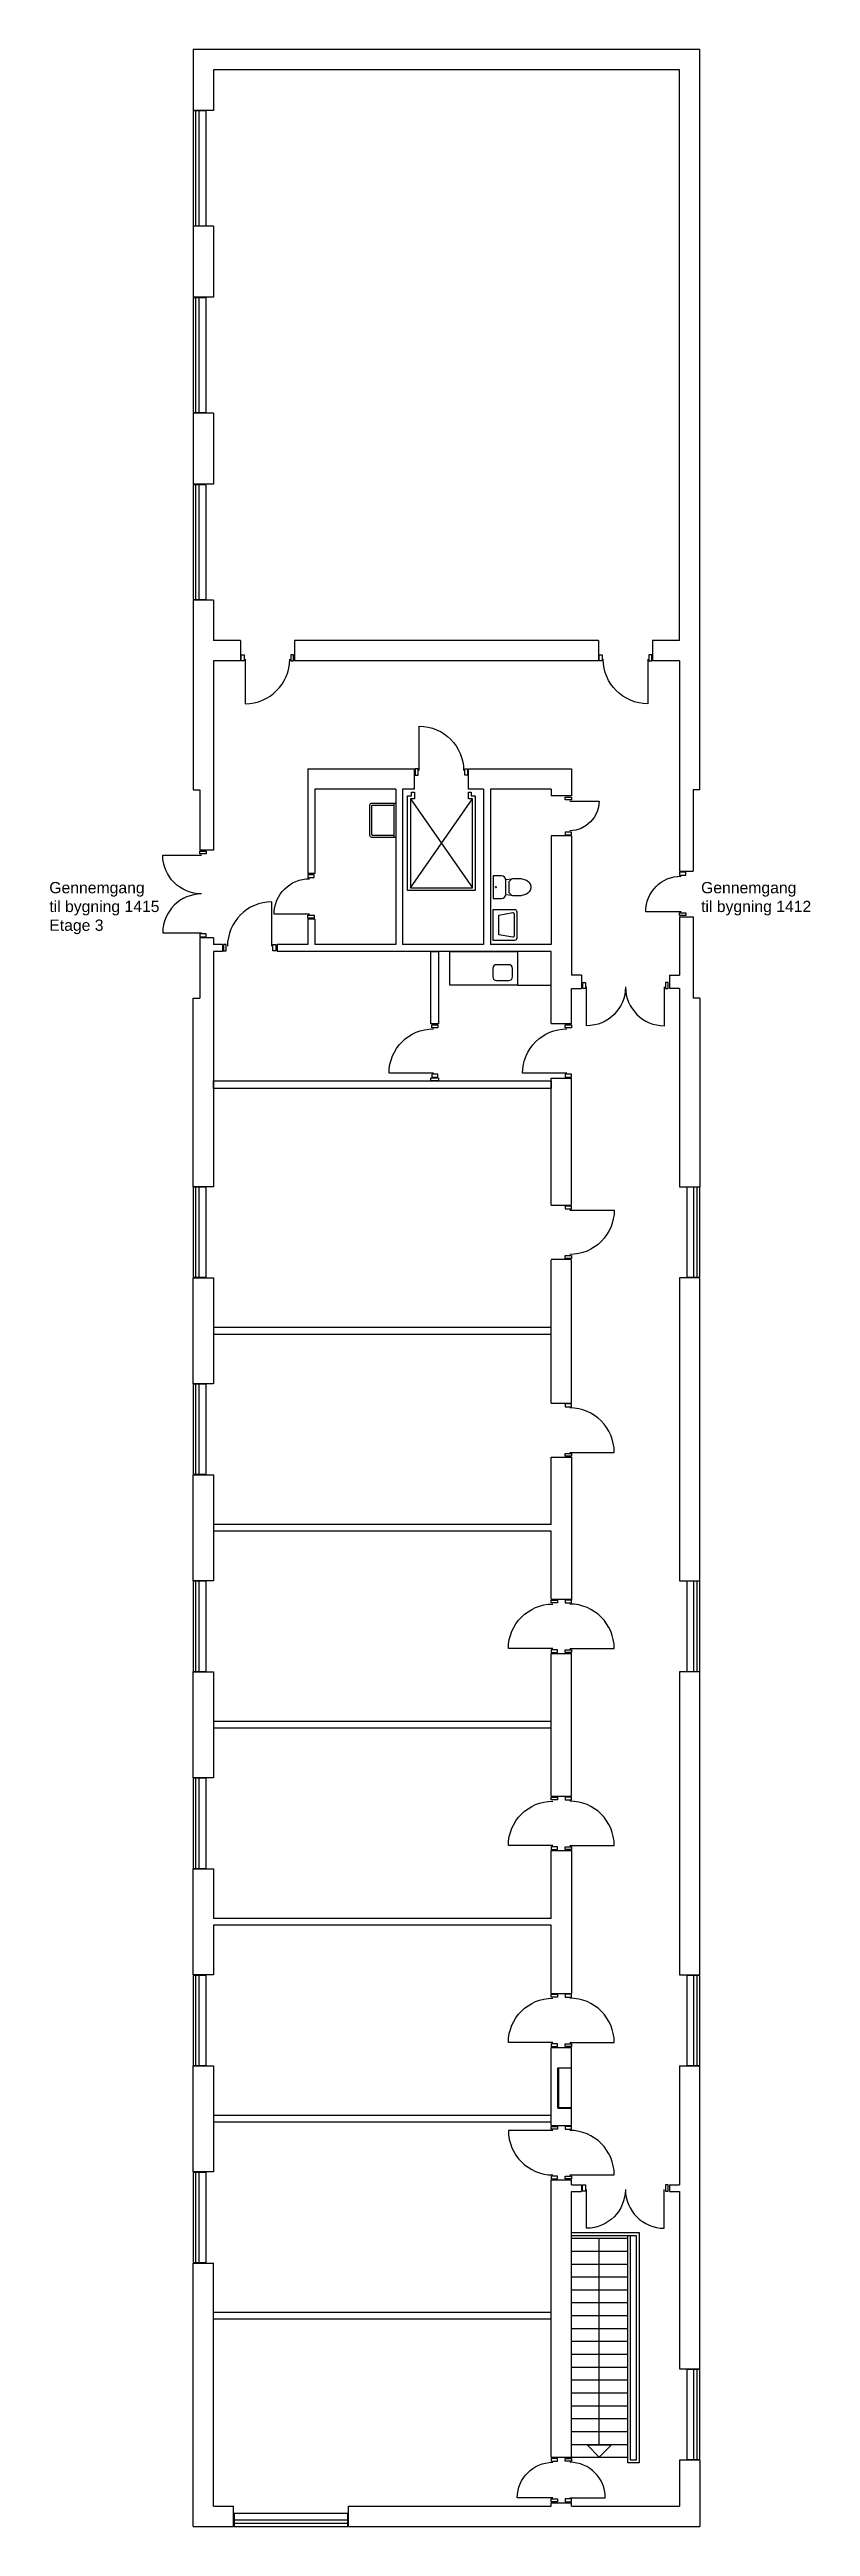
# Model space of a CAD drawing. Header units: millimetres. Extents: x -139124688 to -139111172, y 257862386 to 257906386.
import ezdxf

# ---------------------------------------------------------------- set-up
doc = ezdxf.new("R2010")
doc.units = ezdxf.units.MM
doc.header["$LTSCALE"] = 100
for name, color, linetype in [('A10--T', 1, 'Continuous'), ('A21----', 3, 'Continuous'), ('a22--l-', 1, 'Continuous'), ('A22--U-', 1, 'Continuous'), ('A24----', 1, 'Continuous'), ('A314-S-', 8, 'Continuous'), ('A321---', 1, 'Continuous'), ('A59----', 2, 'Continuous'), ('A66----', 161, 'Continuous'), ('A79-F--', 8, 'Continuous'), ('A89--Y-', 12, 'Continuous')]:
    doc.layers.add(name, color=color, linetype=linetype)
doc.styles.add('ARIAL', font='arial.ttf')

# ---------------------------------------------------------------- blocks, each defined once
blk = doc.blocks.new('PIL')
for p, q in [((0, 0), (-212.1320343559637, -212.1320343559637)), ((0, 7.276e-12), (212.1320343559637, -212.1320343559564)), ((-212.1320343559637, -212.1320343559637), (212.1320343559746, -212.1320343559637))]:
    blk.add_line(p, q)
blk = doc.blocks.new('HV')
for points in [[(-235, -470, -0.4142135623730951), (-275, -430), (-275, -50), (275, -50), (275, -430, -0.4142135623730951), (235, -470)], [(-200.9562515292782, -420, -0.4689210488120354), (-220.6218916289799, -396.3582147963461), (-175, -150), (175, -150), (220.6218916289799, -396.3582147963461, -0.4689210488120356), (200.9562515292782, -420)]]:
    blk.add_lwpolyline(points, format="xyb", close=True)
blk = doc.blocks.new('TOI')
blk.add_lwpolyline([(-200, -200, 0.4142135623730951), (-125, -275), (125, -275, 0.4142135623730951), (200, -200), (200, -50), (-200, -50)], format="xyb", close=True)
blk.add_lwpolyline([(-132.2446960051893, -274.6492758400746), (-141.9837119652075, -375.0000000091859, 0.0557223020200318), (-149.9999999974971, -446.7073538793193), (-150, -500, 0.067325895239371), (-137.8636622487393, -589.7227315415512, 0.0797058162322264), (-106.0660171779746, -659.4284078790515, 0.1071248465941432), (-53.87955436162883, -710.0635837497539, 0.1401255773500056), (0, -725.4658166501031, 0.1401255773500056), (53.87955436162883, -710.0635837497539, 0.107124846594143), (106.0660171779746, -659.4284078790515, 0.0797058162323701), (137.8636622487684, -589.7227315414348, 0.0673258952392976), (150, -500), (150, -446.7073538793193, 0.0557223020191417), (141.9837119679651, -375.00000001031), (132.2446959978188, -274.6492758227178)], format="xyb")
blk.add_lwpolyline([(141.9837119581352, -375), (94.29769421648234, -325), (-94.29769421202946, -325), (-141.9837119589502, -375)])
at = {"const_width": 19.75}
blk.add_lwpolyline([(-10.125, -96.95899457277847, 1), (10.125, -96.95899457277847, 1)], format="xyb", close=True, dxfattribs=at)
blk = doc.blocks.new('RENGVASK')
blk.add_line((-305, -35), (305, -35))
blk.add_lwpolyline([(300, 0, -0.4142135623730951), (305, -5), (305, -425, -0.4142135623730951), (270, -460), (-270, -460, -0.4142135623730951), (-305, -425), (-305, -5, -0.4142135623730951), (-300, 0)], format="xyb", close=True)
blk.add_lwpolyline([(260, -35, -0.4142135623730951), (270, -45), (270, -415, -0.4142135623730951), (260, -425), (-260, -425, -0.4142135623730951), (-270, -415), (-270, -45, -0.4142135623730951), (-260, -35)], format="xyb")
blk = doc.blocks.new('V162')
for p, q in [((1610, 110), (9.999999999998181, 110)), ((1610, 50), (9.999999999998181, 50))]:
    blk.add_line(p, q)
blk.add_lwpolyline([(1610.000000000007, 7.276e-12), (1610, 230), (9.999999999998181, 230), (9.999999999998181, -7.276e-12)], close=True)
blk = doc.blocks.new('V206')
for p, q in [((2050.000000000007, 109.9999999999854), (10, 110)), ((2050.000000000007, 49.99999999998545), (10, 50))]:
    blk.add_line(p, q)
blk.add_lwpolyline([(2050.000000000015, -1.09139e-11), (2050.000000000007, 229.9999999999818), (10, 229.9999999999964), (10, -1.09139e-11)], close=True)
blk = doc.blocks.new('D96V')
for points in [[(15, 109.9999999999964), (65, 109.9999999999964), (65, -3.638e-12), (15, -3.638e-12)], [(945, -3.638e-12), (945, 109.9999999999964), (895, 109.9999999999964), (895, -3.638e-12)]]:
    blk.add_lwpolyline(points, close=True)
blk.add_lwpolyline([(85.00000000000364, 29.99999999999636), (85.00000000000364, -760.0000000000036, 0.4142135623730951), (875.0000000000036, 29.99999999999636)], format="xyb")
blk = doc.blocks.new('D71H')
for points in [[(-640, 110.0424046834014), (-690, 110.0424046834014), (-690, 0.0424046834014007), (-640, 0.0424046834014007)], [(-20.00000000000728, 0.0424046834014007), (-70.00000000000728, 0.0424046834014007), (-70.00000000000728, 110.0424046834014), (-20.00000000000728, 110.0424046834014)]]:
    blk.add_lwpolyline(points, close=True)
blk.add_lwpolyline([(-90, 28.39798818088457), (-90, -491.6020118191154, -0.410250066279564), (-620, 28.39798818088457)], format="xyb")
blk = doc.blocks.new('D96H')
for points in [[(-945, 110), (-895, 110), (-895, 0), (-945, 0)], [(-15, 0), (-15, 110), (-65, 110), (-65, 0)]]:
    blk.add_lwpolyline(points, close=True)
blk.add_lwpolyline([(-85, 30), (-85, -760, -0.4142135623730951), (-875, 30)], format="xyb")
blk = doc.blocks.new('D81H')
for points in [[(-790, 0.0424046834014007), (-740, 0.0424046834014007), (-740, 110.0424046834014), (-790, 110.0424046834014)], [(-70, 110.0424046834014), (-20, 110.0424046834014), (-20, 0.0424046834014007), (-70, 0.0424046834014007)]]:
    blk.add_lwpolyline(points, close=True)
blk.add_lwpolyline([(-90, 28.39798818088457), (-90, -601.6020118191154, -0.4142135623730951), (-720, 28.39798818088457)], format="xyb")
blk = doc.blocks.new('D81V')
for points in [[(20, 110.0424046833941), (20, 0.0424046833941247), (70, 0.0424046833941247), (70, 110.0424046833941)], [(790, 0.0424046833941247), (740, 0.0424046833941247), (740, 110.0424046833941), (790, 110.0424046833941)]]:
    blk.add_lwpolyline(points, close=True)
blk.add_lwpolyline([(90, 28.39798818089184), (90, -601.6020118191082, 0.4142135623730951), (720, 28.39798818089184, 0.4142135623730951)], format="xyb")
blk = doc.blocks.new('DD156')
for points in [[(20, 110), (70, 110), (70, 0), (20, 0)], [(1540, 0), (1540, 110), (1490, 110), (1490, 0)]]:
    blk.add_lwpolyline(points, close=True)
for points in [[(779.9999999999964, 30, -0.4142135623730951), (89.99999999999363, -660.0000000000036), (89.99999999999363, 30)], [(779.9999999999973, 30, 0.4142135623730951), (1470, -660.0000000000036), (1470, 30)]]:
    blk.add_lwpolyline(points, format="xyb")

msp = doc.modelspace()

# ---------------------------------------------------------------- linework, layer by layer
at = {"layer": 'A21----'}
for p, q in [((-139113137.2756885, 257906386.1782944), (-139122137.2756885, 257906386.1782944)), ((-139122137.2756885, 257906386.1782944), (-139122137.2756885, 257905306.1782944)), ((-139121777.2756885, 257906026.1782944), (-139121777.2756885, 257905306.1782944)), ((-139113497.2756885, 257906026.1782944), (-139121777.2756885, 257906026.1782944)), ((-139113497.2756885, 257895886.1782944), (-139113497.2756885, 257906026.1782944)), ((-139113137.2756885, 257893236.1782944), (-139113137.2756885, 257906386.1782944)), ((-139121777.2756885, 257905306.1782944), (-139122137.2756885, 257905306.1782944)), ((-139122137.2756885, 257903246.1782944), (-139122137.2756885, 257901986.1782944)), ((-139121777.2756885, 257903246.1782944), (-139122137.2756885, 257903246.1782944)), ((-139121777.2756885, 257903246.1782944), (-139121777.2756885, 257901986.1782944)), ((-139121777.2756885, 257901986.1782944), (-139122137.2756885, 257901986.1782944)), ((-139122137.2756885, 257899926.1782944), (-139122137.2756885, 257898666.1782944)), ((-139121777.2756885, 257899926.1782944), (-139122137.2756885, 257899926.1782944)), ((-139121777.2756885, 257899926.1782944), (-139121777.2756885, 257898666.1782944)), ((-139121777.2756885, 257898666.1782944), (-139122137.2756885, 257898666.1782944)), ((-139122137.2756885, 257896606.1782944), (-139122137.2756885, 257893236.1782944)), ((-139121777.2756885, 257896606.1782944), (-139122137.2756885, 257896606.1782944)), ((-139121777.2756885, 257896606.1782944), (-139121777.2756885, 257895886.1782944)), ((-139121777.2756885, 257895526.1782944), (-139121777.2756885, 257892166.1782944)), ((-139113497.2756885, 257895526.1782944), (-139113497.2756885, 257891791.1782944)), ((-139122137.2756885, 257893236.1782944), (-139122017.2756885, 257893236.1782944)), ((-139122017.2756885, 257893236.1782944), (-139122017.2756885, 257892166.1782944)), ((-139113137.2756885, 257893236.1782944), (-139113257.2756885, 257893236.1782944)), ((-139113257.2756885, 257893236.1782944), (-139113257.2756885, 257891791.1782944)), ((-139121777.2756885, 257892166.1782944), (-139122017.2756885, 257892166.1782944)), ((-139113497.2756885, 257891791.1782944), (-139113257.2756885, 257891791.1782944)), ((-139122017.2756885, 257890606.1782944), (-139122017.2756885, 257889536.1782944)), ((-139121777.2756885, 257890606.1782944), (-139122017.2756885, 257890606.1782944)), ((-139121777.2756885, 257890606.1782944), (-139121777.2756885, 257890486.1782944)), ((-139113497.2756885, 257890981.1782944), (-139113257.2756885, 257890981.1782944)), ((-139113497.2756885, 257890981.1782944), (-139113497.2756885, 257889944.5892588)), ((-139113257.2756885, 257890981.1782944), (-139113257.2756885, 257889536.1782944)), ((-139121617.2756885, 257890486.1782944), (-139121777.2756885, 257890486.1782944)), ((-139121777.2756885, 257890366.1782944), (-139121777.2756885, 257886186.1782944)), ((-139121617.2756885, 257890366.1782944), (-139121777.2756885, 257890366.1782944)), ((-139121617.2756885, 257890486.1782944), (-139121617.2756885, 257890366.1782944)), ((-139122137.2756885, 257889536.1782944), (-139122017.2756885, 257889536.1782944)), ((-139122137.2756885, 257886186.1782944), (-139122137.2756885, 257889536.1782944)), ((-139113497.2756885, 257889704.5892588), (-139113497.2756885, 257886186.1782944)), ((-139113137.2756885, 257889536.1782944), (-139113257.2756885, 257889536.1782944)), ((-139113137.2756885, 257889536.1782944), (-139113137.2756885, 257886186.1782944)), ((-139121777.2756885, 257886186.1782944), (-139122137.2756885, 257886186.1782944)), ((-139113497.2756885, 257886186.1782944), (-139113137.2756885, 257886186.1782944)), ((-139122137.2756885, 257882686.1782944), (-139122137.2756885, 257884566.1782944)), ((-139122137.2756885, 257884566.1782944), (-139121777.2756885, 257884566.1782944)), ((-139121777.2756885, 257884566.1782944), (-139121777.2756885, 257882686.1782944)), ((-139121777.2756885, 257882686.1782944), (-139122137.2756885, 257882686.1782944)), ((-139122137.2756885, 257879186.1782944), (-139122137.2756885, 257881066.1782944)), ((-139122137.2756885, 257881066.1782944), (-139121777.2756885, 257881066.1782944)), ((-139121777.2756885, 257881066.1782944), (-139121777.2756885, 257879186.1782944)), ((-139121777.2756885, 257879186.1782944), (-139122137.2756885, 257879186.1782944)), ((-139122137.2756885, 257875686.1782944), (-139122137.2756885, 257877566.1782944)), ((-139122137.2756885, 257877566.1782944), (-139121777.2756885, 257877566.1782944)), ((-139121777.2756885, 257877566.1782944), (-139121777.2756885, 257875686.1782944)), ((-139113137.2756885, 257877566.1782944), (-139113497.2756885, 257877566.1782944)), ((-139113497.2756885, 257877566.1782944), (-139113497.2756885, 257872186.1782944)), ((-139113137.2756885, 257872186.1782944), (-139113137.2756885, 257877566.1782944)), ((-139121777.2756885, 257875686.1782944), (-139122137.2756885, 257875686.1782944)), ((-139122137.2756885, 257872186.1782944), (-139122137.2756885, 257874066.1782944)), ((-139122137.2756885, 257874066.1782944), (-139121777.2756885, 257874066.1782944)), ((-139121777.2756885, 257874066.1782944), (-139121777.2756885, 257873186.1782944)), ((-139121777.2756885, 257873066.1782944), (-139121777.2756885, 257872186.1782944)), ((-139121777.2756885, 257872186.1782944), (-139122137.2756885, 257872186.1782944)), ((-139113497.2756885, 257872186.1782944), (-139113137.2756885, 257872186.1782944)), ((-139113497.2756885, 257872186.1782944), (-139113497.2756885, 257872186.1782944)), ((-139122137.2756885, 257870566.1782944), (-139121777.2756885, 257870566.1782944)), ((-139122137.2756885, 257868686.1782944), (-139122137.2756885, 257870566.1782944)), ((-139121777.2756885, 257870566.1782944), (-139121777.2756885, 257868686.1782944)), ((-139113497.2756885, 257870566.1782944), (-139113497.2756885, 257868456.1782944)), ((-139113497.2756885, 257870566.1782944), (-139113137.2756885, 257870566.1782944)), ((-139113137.2756885, 257865186.1782944), (-139113137.2756885, 257870566.1782944)), ((-139121777.2756885, 257868686.1782944), (-139122137.2756885, 257868686.1782944)), ((-139113497.2756885, 257868336.1782944), (-139113497.2756885, 257865186.1782944)), ((-139122137.2756885, 257867066.1782944), (-139121777.2756885, 257867066.1782944)), ((-139122137.2756885, 257862386.1782944), (-139122137.2756885, 257867066.1782944)), ((-139121777.2756885, 257862746.1782944), (-139121777.2756885, 257867066.1782944)), ((-139113497.2756885, 257865186.1782944), (-139113137.2756885, 257865186.1782944)), ((-139113497.2756885, 257865186.1782944), (-139113497.2756885, 257865186.1782944)), ((-139113497.2756885, 257863566.1782944), (-139113497.2756885, 257862746.1782944)), ((-139113137.2756885, 257863566.1782944), (-139113497.2756885, 257863566.1782944)), ((-139113137.2756885, 257863566.1782944), (-139113137.2756885, 257862386.1782944)), ((-139121777.2756885, 257862746.1782944), (-139121417.2756885, 257862746.1782944)), ((-139121417.2756885, 257862386.1782944), (-139121417.2756885, 257862746.1782944)), ((-139119377.2756885, 257862386.1782944), (-139119377.2756885, 257862746.1782944)), ((-139119377.2756885, 257862746.1782944), (-139115777.2756885, 257862746.1782944)), ((-139115417.2756885, 257862746.1782944), (-139113497.2756885, 257862746.1782944)), ((-139122137.2756885, 257862386.1782944), (-139121417.2756885, 257862386.1782944)), ((-139119377.2756885, 257862386.1782944), (-139113137.2756885, 257862386.1782944))]:
    msp.add_line(p, q, dxfattribs=at)
msp.add_lwpolyline([(-139113497.2756885, 257879186.1782944), (-139113137.2756885, 257879186.1782944), (-139113137.2756885, 257884566.1782944), (-139113497.2756885, 257884566.1782944), (-139113497.2756885, 257879186.1782944)], close=True, dxfattribs=at)
at = {"layer": 'a22--l-'}
for points in [[(-139117912.2756885, 257889079.6032944), (-139117912.2756885, 257890366.1782944), (-139117777.2756885, 257890366.1782944), (-139117777.2756885, 257889079.6032944)], [(-139117777.2756885, 257889079.6032944), (-139117912.2756885, 257889079.6032944)], [(-139117777.2756885, 257888111.9282944), (-139117777.2756885, 257888066.1782944), (-139117912.2756885, 257888066.1782944), (-139117912.2756885, 257888111.9282944)], [(-139117777.2756885, 257888111.9282944), (-139117912.2756885, 257888111.9282944)]]:
    msp.add_lwpolyline(points, dxfattribs=at)
for points in [[(-139115777.2756885, 257887931.1782944), (-139121777.2756885, 257887931.1782944), (-139121777.2756885, 257888066.1782944), (-139115777.2756885, 257888066.1782944)], [(-139121777.2756885, 257883686.1782944), (-139121777.2756885, 257883566.1782944), (-139115777.2756885, 257883566.1782944), (-139115777.2756885, 257883686.1782944)]]:
    msp.add_lwpolyline(points, close=True, dxfattribs=at)
at = {"layer": 'A22--U-'}
for p, q in [((-139121297.2756885, 257895886.1782944), (-139121777.2756885, 257895886.1782944)), ((-139121297.2756885, 257895886.1782944), (-139121297.2756885, 257895526.1782944)), ((-139114937.2756885, 257895886.1782944), (-139120337.2756885, 257895886.1782944)), ((-139120337.2756885, 257895886.1782944), (-139120337.2756885, 257895526.1782944)), ((-139114937.2756885, 257895886.1782944), (-139114937.2756885, 257895526.1782944)), ((-139113497.2756885, 257895886.1782944), (-139113977.2756885, 257895886.1782944)), ((-139113977.2756885, 257895886.1782944), (-139113977.2756885, 257895526.1782944)), ((-139121297.2756885, 257895526.1782944), (-139121777.2756885, 257895526.1782944)), ((-139114937.2756885, 257895526.1782944), (-139120337.2756885, 257895526.1782944)), ((-139113497.2756885, 257895526.1782944), (-139113977.2756885, 257895526.1782944)), ((-139120097.2756885, 257893606.1782944), (-139120097.2756885, 257891747.5425551)), ((-139120097.2756885, 257893606.1782944), (-139118207.2756885, 257893606.1782944)), ((-139119977.2756885, 257893246.1782944), (-139119977.2756885, 257891747.5425551)), ((-139118537.2756885, 257893246.1782944), (-139119977.2756885, 257893246.1782944)), ((-139118537.2756885, 257893246.1782944), (-139118537.2756885, 257890486.1782944)), ((-139118417.2756885, 257893246.1782944), (-139118417.2756885, 257890486.1782944)), ((-139118207.2756885, 257893246.1782944), (-139118417.2756885, 257893246.1782944)), ((-139118207.2756885, 257893246.1782944), (-139118207.2756885, 257893606.1782944)), ((-139117247.2756885, 257893606.1782944), (-139115417.2756885, 257893606.1782944)), ((-139117247.2756885, 257893246.1782944), (-139117247.2756885, 257893606.1782944)), ((-139116977.2756885, 257893246.1782944), (-139117247.2756885, 257893246.1782944)), ((-139116977.2756885, 257893246.1782944), (-139116977.2756885, 257890486.1782944)), ((-139115777.2756885, 257893246.1782944), (-139116857.2756885, 257893246.1782944)), ((-139116857.2756885, 257893246.1782944), (-139116857.2756885, 257890486.1782945)), ((-139115777.2756885, 257893246.1782944), (-139115777.2756885, 257893126.1782944)), ((-139115417.2756885, 257893606.1782944), (-139115417.2756885, 257893126.1782944)), ((-139115417.2756885, 257893126.1782944), (-139115777.2756885, 257893126.1782944)), ((-139115777.2756885, 257892416.1782944), (-139115777.2756885, 257890486.1782944)), ((-139115417.2756885, 257892416.1782944), (-139115777.2756885, 257892416.1782944)), ((-139115417.2756885, 257892416.1782944), (-139115417.2756885, 257889944.5892588)), ((-139119977.2756885, 257891747.5425551), (-139120097.2756885, 257891747.5425551)), ((-139119977.2756885, 257890937.5425551), (-139120097.2756885, 257890937.5425551)), ((-139120097.2756885, 257890937.5425551), (-139120097.2756885, 257890486.1782944)), ((-139119977.2756885, 257890937.5425551), (-139119977.2756885, 257890486.1782944)), ((-139120097.2756885, 257890486.1782944), (-139120647.2756885, 257890486.1782944)), ((-139120647.2756885, 257890486.1782944), (-139120647.2756885, 257890366.1782944)), ((-139115777.2756885, 257890366.1782944), (-139120647.2756885, 257890366.1782944)), ((-139118537.2756885, 257890486.1782944), (-139119977.2756885, 257890486.1782944)), ((-139116977.2756885, 257890486.1782944), (-139118417.2756885, 257890486.1782944)), ((-139115777.2756885, 257890486.1782944), (-139116857.2756885, 257890486.1782944)), ((-139115777.2756885, 257889086.1782944), (-139115777.2756885, 257890366.1782944)), ((-139115237.2756885, 257889944.5892588), (-139115417.2756885, 257889944.5892588)), ((-139115237.2756885, 257889944.5892588), (-139115237.2756885, 257889704.5892588)), ((-139113677.2756885, 257889944.5892588), (-139113497.2756885, 257889944.5892588)), ((-139113677.2756885, 257889944.5892588), (-139113677.2756885, 257889704.5892588)), ((-139115417.2756885, 257889086.1782944), (-139115417.2756885, 257889704.5892588)), ((-139115417.2756885, 257889704.5892588), (-139115237.2756885, 257889704.5892588)), ((-139113497.2756885, 257889704.5892588), (-139113677.2756885, 257889704.5892588)), ((-139115777.2756885, 257889086.1782944), (-139115417.2756885, 257889086.1782944)), ((-139115777.2756885, 257885856.1782944), (-139115777.2756885, 257888116.1782944)), ((-139115777.2756885, 257888116.1782944), (-139115417.2756885, 257888116.1782944)), ((-139115417.2756885, 257885856.1782944), (-139115417.2756885, 257888116.1782944)), ((-139115777.2756885, 257885856.1782944), (-139115417.2756885, 257885856.1782944)), ((-139115777.2756885, 257884896.1782944), (-139115417.2756885, 257884896.1782944)), ((-139115777.2756885, 257882341.1782944), (-139115777.2756885, 257884881.1782944)), ((-139115417.2756885, 257882341.1782944), (-139115417.2756885, 257884881.1782944)), ((-139115777.2756885, 257882341.1782944), (-139115417.2756885, 257882341.1782944)), ((-139115777.2756885, 257881381.1782944), (-139115417.2756885, 257881381.1782944)), ((-139115777.2756885, 257880186.1782944), (-139115777.2756885, 257881381.1782944)), ((-139115417.2756885, 257881381.1782944), (-139115417.2756885, 257878841.1782944)), ((-139115777.2756885, 257880186.1782944), (-139121777.2756885, 257880186.1782944)), ((-139115777.2756885, 257880066.1782944), (-139121777.2756885, 257880066.1782944)), ((-139115777.2756885, 257878856.1782944), (-139115777.2756885, 257880066.1782944)), ((-139115777.2756885, 257878856.1782944), (-139115417.2756885, 257878856.1782944)), ((-139115777.2756885, 257877896.1782944), (-139115417.2756885, 257877896.1782944)), ((-139115777.2756885, 257875356.1782944), (-139115777.2756885, 257877896.1782944)), ((-139115417.2756885, 257875356.1782944), (-139115417.2756885, 257877896.1782944)), ((-139115777.2756885, 257876686.1782944), (-139121777.2756885, 257876686.1782944)), ((-139115777.2756885, 257876566.1782944), (-139121777.2756885, 257876566.1782944)), ((-139115777.2756885, 257875356.1782944), (-139115417.2756885, 257875356.1782944)), ((-139115777.2756885, 257874396.1782944), (-139115417.2756885, 257874396.1782944)), ((-139115777.2756885, 257873186.1782944), (-139115777.2756885, 257874396.1782944)), ((-139115417.2756885, 257874396.1782944), (-139115417.2756885, 257871856.1782944)), ((-139115777.2756885, 257873186.1782944), (-139121777.2756885, 257873186.1782944)), ((-139115777.2756885, 257873066.1782944), (-139121777.2756885, 257873066.1782944)), ((-139115777.2756885, 257871856.1782944), (-139115777.2756885, 257873066.1782944)), ((-139115777.2756885, 257871856.1782944), (-139115417.2756885, 257871856.1782944)), ((-139115777.2756885, 257869506.1782944), (-139115777.2756885, 257870896.1782944)), ((-139115777.2756885, 257870896.1782944), (-139115417.2756885, 257870896.1782944)), ((-139115417.2756885, 257870536.1782944), (-139115417.2756885, 257870896.1782944)), ((-139115657.2756885, 257869816.1782944), (-139115657.2756885, 257870536.1782944)), ((-139115657.2756885, 257870536.1782944), (-139115417.2756885, 257870536.1782944)), ((-139115777.2756885, 257869686.1782944), (-139121777.2756885, 257869686.1782944)), ((-139115777.2756885, 257869566.1782944), (-139121777.2756885, 257869566.1782944)), ((-139115777.2756885, 257869506.1782944), (-139115417.2756885, 257869506.1782944)), ((-139115657.2756885, 257869816.1782944), (-139115417.2756885, 257869816.1782944)), ((-139115417.2756885, 257869506.1782944), (-139115417.2756885, 257869816.1782944)), ((-139115777.2756885, 257863616.1782944), (-139115777.2756885, 257868546.1782944)), ((-139115777.2756885, 257868546.1782944), (-139115417.2756885, 257868546.1782944)), ((-139115417.2756885, 257868456.1782944), (-139115417.2756885, 257868546.1782944)), ((-139115417.2756885, 257868456.1782944), (-139115237.2756885, 257868456.1782944)), ((-139115417.2756885, 257863616.1782944), (-139115417.2756885, 257868336.1782944)), ((-139115417.2756885, 257868336.1782944), (-139115237.2756885, 257868336.1782944)), ((-139115237.2756885, 257868456.1782944), (-139115237.2756885, 257868336.1782944)), ((-139113677.2756885, 257868456.1782944), (-139113497.2756885, 257868456.1782944)), ((-139113677.2756885, 257868456.1782944), (-139113677.2756885, 257868336.1782944)), ((-139113677.2756885, 257868336.1782944), (-139113497.2756885, 257868336.1782944)), ((-139115777.2756885, 257866186.1782944), (-139121777.2756885, 257866186.1782944)), ((-139115777.2756885, 257866066.1782944), (-139121777.2756885, 257866066.1782944)), ((-139115777.2756885, 257863616.1782944), (-139115417.2756885, 257863616.1782944)), ((-139115777.2756885, 257862806.1782944), (-139115417.2756885, 257862806.1782944)), ((-139115777.2756885, 257862746.1782944), (-139115777.2756885, 257862806.1782944)), ((-139115417.2756885, 257862746.1782944), (-139115417.2756885, 257862806.1782944))]:
    msp.add_line(p, q, dxfattribs=at)
at = {"layer": 'A24----'}
for p, q in [((-139115417.2756885, 257867506.1782944), (-139114417.2756885, 257867506.1782944)), ((-139114922.2756885, 257863828.3103288), (-139114922.2756885, 257867506.1782944)), ((-139115417.2756885, 257867277.354765), (-139114417.2756885, 257867277.354765)), ((-139115417.2756885, 257867048.5312356), (-139114417.2756885, 257867048.5312356)), ((-139115417.2756885, 257866819.7077062), (-139114417.2756885, 257866819.7077062)), ((-139115417.2756885, 257866590.8841768), (-139114417.2756885, 257866590.8841768)), ((-139115417.2756885, 257866362.0606474), (-139114417.2756885, 257866362.0606474)), ((-139115417.2756885, 257866133.2371179), (-139114417.2756885, 257866133.2371179))]:
    msp.add_line(p, q, dxfattribs=at)
at = {"layer": 'A24----', "linetype": 'Continuous'}
for p, q in [((-139115417.2756885, 257865904.4135885), (-139114417.2756885, 257865904.4135885)), ((-139115417.2756885, 257865675.5900591), (-139114417.2756885, 257865675.5900591)), ((-139115417.2756885, 257865446.7665297), (-139114417.2756885, 257865446.7665297)), ((-139115417.2756885, 257865217.9430003), (-139114417.2756885, 257865217.9430003)), ((-139115417.2756885, 257864989.1194709), (-139114417.2756885, 257864989.1194709)), ((-139115417.2756885, 257864760.2959415), (-139114417.2756885, 257864760.2959415)), ((-139115417.2756885, 257864531.4724121), (-139114417.2756885, 257864531.4724121)), ((-139115417.2756885, 257864302.6488827), (-139114417.2756885, 257864302.6488827)), ((-139115417.2756885, 257864073.8253532), (-139114417.2756885, 257864073.8253532)), ((-139115417.2756885, 257863845.0018238), (-139114417.2756885, 257863845.0018238)), ((-139115417.2756885, 257863616.1782944), (-139114417.2756885, 257863616.1782944))]:
    msp.add_line(p, q, dxfattribs=at)
at = {"layer": 'A24----'}
for points in [[(-139115417.2756885, 257867606.1782944), (-139114217.2756885, 257867606.1782944), (-139114217.2756885, 257863516.1782944), (-139114417.2756885, 257863516.1782944), (-139114417.2756885, 257867556.1782944)], [(-139115417.2756885, 257867556.1782944), (-139114267.2756885, 257867556.1782944), (-139114267.2756885, 257863566.1782944), (-139114367.2756885, 257863566.1782944), (-139114367.2756885, 257867556.1782944)]]:
    msp.add_lwpolyline(points, dxfattribs=at)
at = {"layer": 'A314-S-'}
for p, q in [((-139119387.2756885, 257862496.1782944), (-139121407.2756885, 257862496.1782944)), ((-139119387.2756885, 257862436.1782944), (-139121407.2756885, 257862436.1782944))]:
    msp.add_line(p, q, dxfattribs=at)
msp.add_lwpolyline([(-139119387.2756885, 257862386.1782944), (-139119387.2756885, 257862616.1782944), (-139121407.2756885, 257862616.1782944), (-139121407.2756885, 257862386.1782944)], close=True, dxfattribs=at)
at = {"layer": 'A66----'}
for p, q in [((-139118277.2756885, 257893076.1782944), (-139117177.2756885, 257891496.1782944)), ((-139118277.2756885, 257891496.1782944), (-139117177.2756885, 257893076.1782944))]:
    msp.add_line(p, q, dxfattribs=at)
msp.add_lwpolyline([(-139117127.2756885, 257893126.1782944), (-139117127.2756885, 257891446.1782944), (-139118327.2756885, 257891446.1782944), (-139118327.2756885, 257893126.1782944), (-139118257.2756885, 257893126.1782944), (-139118257.2756885, 257893196.1782944), (-139118207.2756885, 257893196.1782944), (-139118207.2756885, 257893076.1782944), (-139118277.2756885, 257893076.1782944), (-139118277.2756885, 257891496.1782944), (-139117177.2756885, 257891496.1782944), (-139117177.2756885, 257893076.1782944), (-139117247.2756885, 257893076.1782944), (-139117247.2756885, 257893196.1782944), (-139117197.2756885, 257893196.1782944), (-139117197.2756885, 257893126.1782944)], close=True, dxfattribs=at)
at = {"layer": 'A79-F--'}
for points in [[(-139116377.2756885, 257890366.1782944), (-139116377.2756885, 257889766.1782944), (-139117577.2756885, 257889766.1782944), (-139117577.2756885, 257890366.1782944)], [(-139116377.2756885, 257890366.1782944), (-139116377.2756885, 257889766.1782944), (-139115777.2756885, 257889766.1782944), (-139115777.2756885, 257890366.1782944)]]:
    msp.add_lwpolyline(points, close=True, dxfattribs=at)
msp.add_lwpolyline([(-139116814.3032462, 257889914.566696, 0.4142135623730951), (-139116749.3032462, 257889849.566696), (-139116529.3032462, 257889849.566696, 0.4142135623730951), (-139116464.3032462, 257889914.566696), (-139116464.3032462, 257890064.566696, 0.4142135623730951), (-139116529.3032462, 257890129.566696), (-139116749.3032462, 257890129.566696, 0.4142135623730951), (-139116814.3032462, 257890064.566696)], format="xyb", close=True, dxfattribs=at)
at = {"layer": 'A89--Y-'}
msp.add_lwpolyline([(-139115417.2756885, 257869826.1782944), (-139115417.2756885, 257870526.1782944), (-139115647.2756885, 257870526.1782944), (-139115647.2756885, 257869826.1782944)], close=True, dxfattribs=at)

# ---------------------------------------------------------------- block references
at = {"layer": 'A24----', "rotation": 180}
msp.add_blockref('PIL', (-139114922.2756885, 257863616.1782944), dxfattribs=at)
at = {"layer": 'A314-S-'}
for name, p, rotation in [('V206', (-139122137.2756885, 257905306.1782944), 270), ('V206', (-139122137.2756885, 257901986.1782944), 270), ('V206', (-139122137.2756885, 257898666.1782944), 270), ('V162', (-139122137.2756885, 257886186.1782944), 270), ('V162', (-139113137.2756885, 257884566.1782944), 90), ('V162', (-139122137.2756885, 257882686.1782944), 270), ('V162', (-139122137.2756885, 257879186.1782944), 270), ('V162', (-139113137.2756885, 257877566.1782944), 90), ('V162', (-139122137.2756885, 257875686.1782944), 270), ('V162', (-139122137.2756885, 257872186.1782944), 270), ('V162', (-139113137.2756885, 257870566.1782944), 90), ('V162', (-139122137.2756885, 257868686.1782944), 270), ('V162', (-139113137.2756885, 257863566.1782944), 90)]:
    msp.add_blockref(name, p, dxfattribs=dict(at, rotation=rotation))
at = {"layer": 'A321---'}
for name, p in [('D96V', (-139121297.2756885, 257895526.1782944)), ('D96H', (-139113977.2756885, 257895526.1782944))]:
    msp.add_blockref(name, p, dxfattribs=at)
for name, p, rotation in [('D96H', (-139118207.2756885, 257893606.1782944), 180), ('D71H', (-139115417.2756885, 257893126.1782944), 90), ('DD156', (-139122017.2756885, 257892166.1782944), 270), ('D81H', (-139120097.2756885, 257890937.5425551), 270), ('D81H', (-139113497.2756885, 257890981.1782944), 270), ('D96H', (-139115417.2756885, 257885856.1782944), 90), ('D96V', (-139115417.2756885, 257881381.1782944), 90), ('D96H', (-139115777.2756885, 257877896.1782944), 270), ('D96V', (-139115417.2756885, 257877896.1782944), 90), ('D96H', (-139115777.2756885, 257874396.1782944), 270), ('D96V', (-139115417.2756885, 257874396.1782944), 90), ('D96H', (-139115777.2756885, 257870896.1782944), 270), ('D96V', (-139115417.2756885, 257870896.1782944), 90), ('D96V', (-139115777.2756885, 257869506.1782944), 270), ('D96V', (-139115417.2756885, 257868546.1782944), 90), ('D81H', (-139115777.2756885, 257862806.1782944), 270), ('D81V', (-139115417.2756885, 257862806.1782944), 90)]:
    msp.add_blockref(name, p, dxfattribs=dict(at, rotation=rotation))
for p, xscale, yscale, zscale, rotation in [((-139120654.9586351, 257890486.4032944), -0.997499999939464, 0.997499999939464, 0.997499999939464, 180), ((-139117899.6381885, 257888116.9657944), 0.9974999999976717, 0.9974999999976717, 0.9974999999976717, 270), ((-139115527.0006885, 257888116.9657944), 0.9974999999976717, 0.9974999999976717, 0.9974999999976717, 270)]:
    msp.add_blockref('D96H', p, dxfattribs=dict(at, xscale=xscale, yscale=yscale, zscale=zscale, rotation=rotation))
at = {"layer": 'A321---', "xscale": -1}
for p in [(-139113677.2756885, 257889704.5892588), (-139113679.2756885, 257868343.456193)]:
    msp.add_blockref('DD156', p, dxfattribs=at)
at = {"layer": 'A59----'}
for name, p, rotation in [('RENGVASK', (-139118537.2756885, 257892696.1782944), 270), ('TOI', (-139116857.2756885, 257891506.1782944), 90), ('HV', (-139116857.2756885, 257890836.1782944), 90)]:
    msp.add_blockref(name, p, dxfattribs=dict(at, rotation=rotation))

# ---------------------------------------------------------------- texts
at = {"layer": 'A10--T', "char_height": 200, "attachment_point": 1, "style": 'ARIAL'}
for s, insert in [('Gennemgang\\Ptil bygning 1415\\PEtage 3', (-139124691.8657011, 257891598.0479516)), ('Gennemgang\\Ptil bygning 1412', (-139113114.8065302, 257891598.0479516))]:
    msp.add_mtext_dynamic_manual_height_columns(s, width=2016.190558969975, gutter_width=12.5, heights=[0], dxfattribs=dict(at, insert=insert))

doc.saveas('drawing.dxf')
